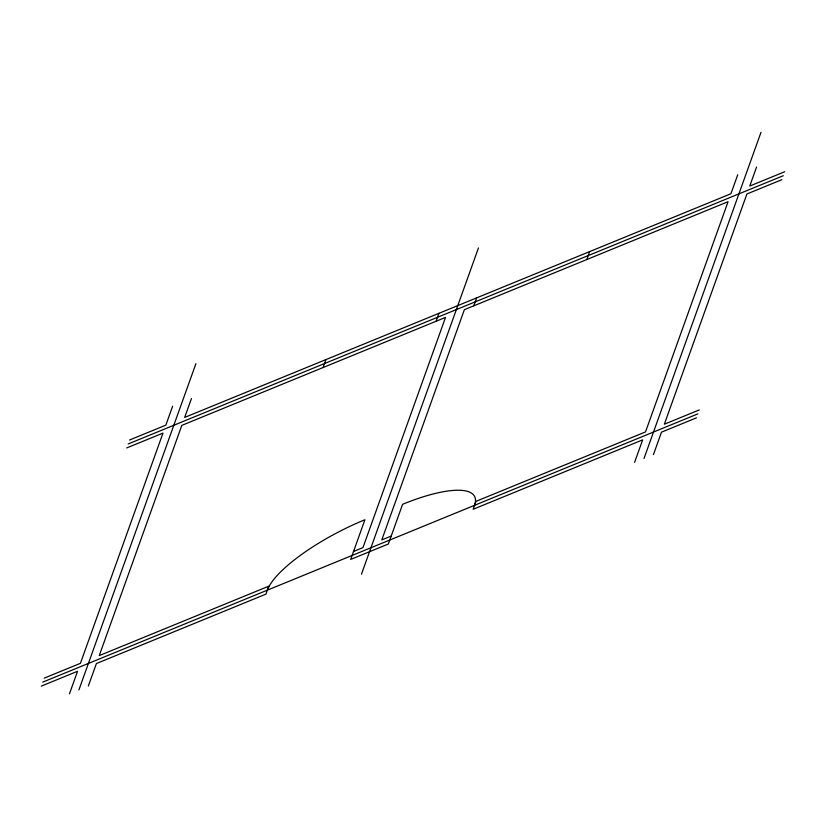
<?xml version="1.0" encoding="UTF-8"?>
<svg xmlns="http://www.w3.org/2000/svg" width="826" height="826" viewBox="0 0 826 826"><rect width="100%" height="100%" fill="white"/><g stroke="black" fill="none" stroke-linecap="round" stroke-linejoin="round"><path stroke-width="1.24" d="M69.498 693.737L77.561 671.27L41.3 686.117M172.634 406.185L165.83 425.153L129.568 440M78.924 689.875L195.917 363.667M88.341 686.024L96.394 663.557L265.931 594.131L268.77 586.192L99.244 655.617L181.813 425.38L445.524 317.401L362.955 547.628L353.538 551.489M191.467 398.473L184.663 417.44L730.917 193.759L737.732 174.782M323.09 367.529L325.94 359.599M436.107 321.252L438.957 313.312M361.468 574.184L478.46 247.965M473.783 305.826L476.633 297.887M586.801 259.55L589.65 251.61M634.595 462.333L642.659 439.866L473.133 509.291L475.972 501.351L645.509 431.926L728.078 201.699L464.367 309.688L381.788 539.915L391.214 536.064M644.022 458.482L761.014 132.263M653.438 454.62L661.492 432.153L696.432 417.853M756.564 167.069L749.76 186.046L784.7 171.736M128.144 443.975L783.275 175.711M126.719 447.94L162.98 433.092L80.411 663.33L44.15 678.177M781.85 179.676L746.91 193.986L664.341 424.213L699.281 409.913M42.725 682.142L697.856 413.878M474.547 505.316A95.372 27.093 -27.2 0 0 402.603 504.304L388.365 543.993L350.689 559.429L364.927 519.73A95.372 27.093 -27.2 0 0 267.345 590.167"/></g></svg>
